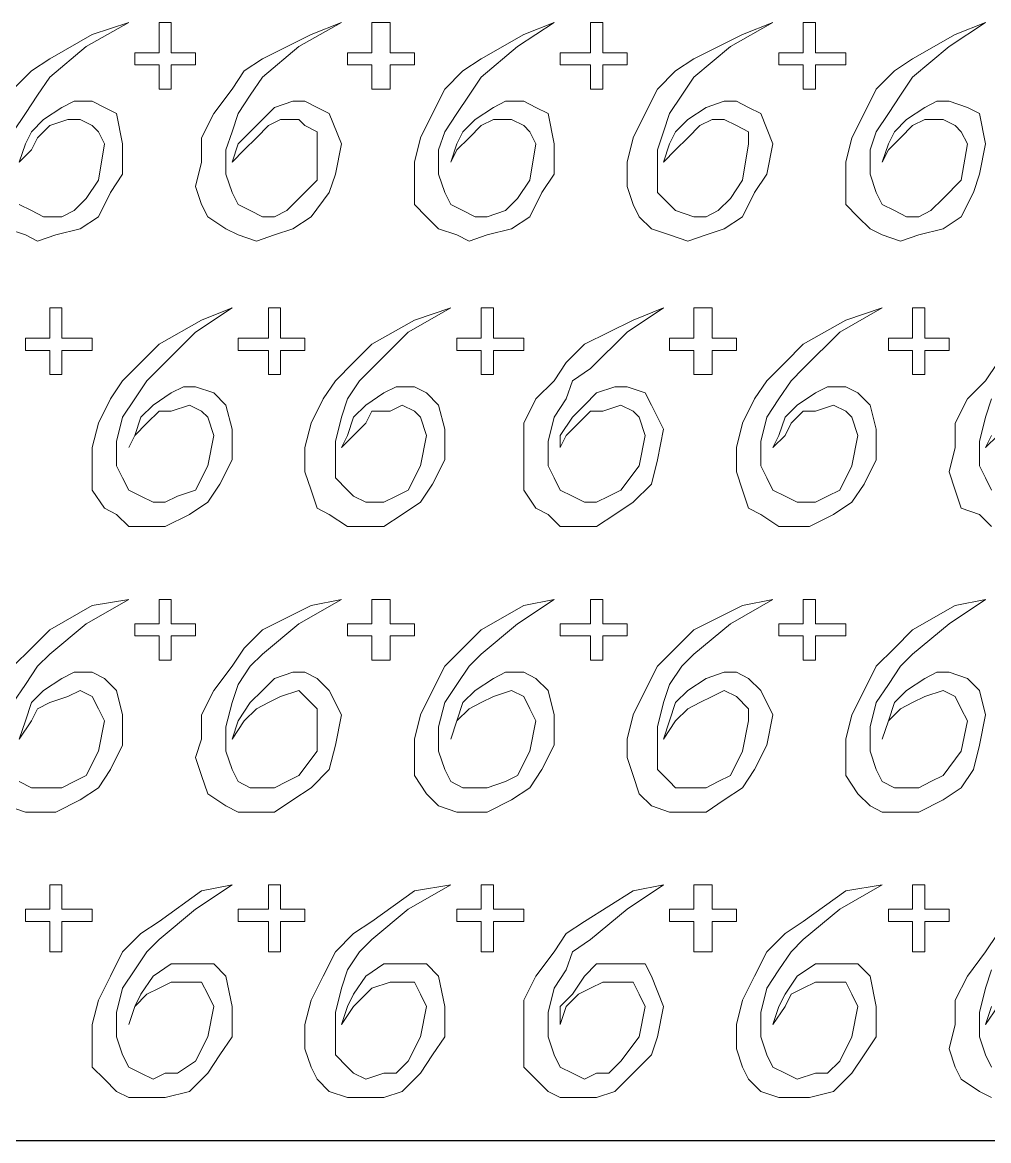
# Model space of a CAD drawing. Extents: x -66030 to 95157, y -13132 to 45879.
# Drawn here: x -2973 to -2352, y 24423 to 25142 of the extents above; entities that cross this region are included whole.
import ezdxf

# ---------------------------------------------------------------- set-up
doc = ezdxf.new("R2010")
doc.units = 0
doc.header["$LTSCALE"] = 100
doc.header["$MEASUREMENT"] = 0
doc.layers.get('0').update_dxf_attribs({"linetype": 'CONTINUOUS'})
doc.layers.add('3', color=11, linetype='CONTINUOUS')

msp = doc.modelspace()

# ---------------------------------------------------------------- linework, layer by layer
at = {"lineweight": 0}
for points in [[(-2978.89, 25071.37), (-2971.08, 25083.09), (-2963.27, 25094.8), (-2955.46, 25106.52), (-2932.02, 25126.05), (-2904.68, 25141.68), (-2928.11, 25133.86), (-2955.46, 25118.24), (-2967.17, 25110.43), (-2978.89, 25098.71)], [(-2982.8, 25008.87), (-2971.08, 25004.97), (-2963.27, 25001.06), (-2951.55, 25004.97), (-2935.93, 25008.87), (-2924.21, 25016.68), (-2916.4, 25032.31), (-2908.58, 25044.03), (-2908.58, 25063.56), (-2912.49, 25083.09), (-2920.3, 25086.99), (-2928.11, 25090.9), (-2939.83, 25090.9), (-2947.64, 25086.99), (-2959.36, 25079.18), (-2967.17, 25071.37), (-2971.08, 25063.56), (-2974.99, 25051.84)], [(-2974.99, 25051.84), (-2967.17, 25059.65), (-2963.27, 25067.46), (-2955.46, 25075.27), (-2943.74, 25079.18), (-2935.93, 25079.18), (-2928.11, 25075.27), (-2924.21, 25071.37), (-2920.3, 25063.56), (-2924.21, 25040.12), (-2932.02, 25028.4), (-2939.83, 25020.59), (-2947.64, 25016.68), (-2959.36, 25016.68), (-2967.17, 25020.59), (-2974.99, 25024.5)], [(-2346.13, 24922.94), (-2353.94, 24911.22), (-2365.66, 24899.51), (-2373.47, 24883.88), (-2373.47, 24868.26), (-2377.37, 24852.63), (-2373.47, 24840.92), (-2369.56, 24829.2), (-2357.84, 24825.29), (-2350.03, 24817.48)], [(-2350.03, 24840.92), (-2353.94, 24848.73), (-2357.84, 24856.54), (-2357.84, 24872.16), (-2353.94, 24887.79), (-2350.03, 24899.51)], [(-2350.03, 24876.07), (-2353.94, 24868.26), (-2353.94, 24868.26), (-2346.13, 24876.07)], [(-2978.89, 24704.21), (-2971.08, 24715.92), (-2963.27, 24727.64), (-2955.46, 24735.45), (-2932.02, 24754.98), (-2904.68, 24770.61), (-2928.11, 24766.7), (-2955.46, 24751.08), (-2967.17, 24739.36), (-2978.89, 24727.64)], [(-2982.8, 24637.81), (-2971.08, 24633.9), (-2963.27, 24633.9), (-2951.55, 24633.9), (-2935.93, 24641.71), (-2924.21, 24649.52), (-2916.4, 24661.24), (-2908.58, 24676.87), (-2908.58, 24696.4), (-2912.49, 24712.02), (-2920.3, 24719.83), (-2928.11, 24723.74), (-2939.83, 24723.74), (-2947.64, 24719.83), (-2959.36, 24712.02), (-2967.17, 24704.21), (-2971.08, 24692.49), (-2974.99, 24680.77)], [(-2974.99, 24680.77), (-2967.17, 24692.49), (-2963.27, 24700.3), (-2955.46, 24704.21), (-2943.74, 24708.11), (-2935.93, 24712.02), (-2928.11, 24708.11), (-2924.21, 24700.3), (-2920.3, 24692.49), (-2924.21, 24672.96), (-2932.02, 24657.34), (-2939.83, 24653.43), (-2947.64, 24649.52), (-2959.36, 24649.52), (-2967.17, 24649.52), (-2974.99, 24653.43)], [(-2346.13, 24555.78), (-2353.94, 24544.06), (-2365.66, 24528.44), (-2373.47, 24512.81), (-2373.47, 24497.19), (-2377.37, 24481.57), (-2373.47, 24469.85), (-2369.56, 24462.04), (-2357.84, 24454.23), (-2350.03, 24450.32)], [(-2350.03, 24469.85), (-2353.94, 24477.66), (-2357.84, 24489.38), (-2357.84, 24505), (-2353.94, 24520.63), (-2350.03, 24532.34)], [(-2350.03, 24508.91), (-2353.94, 24497.19), (-2353.94, 24497.19), (-2346.13, 24508.91)]]:
    msp.add_lwpolyline(points, dxfattribs=at)
for points in [[(-2900.77, 25122.15), (-2892.96, 25122.15), (-2885.15, 25122.15), (-2885.15, 25133.86), (-2885.15, 25141.68), (-2881.24, 25141.68), (-2877.34, 25141.68), (-2877.34, 25133.86), (-2877.34, 25122.15), (-2869.53, 25122.15), (-2861.71, 25122.15), (-2861.71, 25118.24), (-2861.71, 25114.33), (-2869.53, 25114.33), (-2877.34, 25114.33), (-2877.34, 25106.52), (-2877.34, 25098.71), (-2881.24, 25098.71), (-2885.15, 25098.71), (-2885.15, 25106.52), (-2885.15, 25114.33), (-2892.96, 25114.33), (-2900.77, 25114.33), (-2900.77, 25118.24), (-2900.77, 25122.15)], [(-2838.28, 25051.84), (-2830.47, 25059.65), (-2822.65, 25067.46), (-2814.84, 25075.27), (-2807.03, 25079.18), (-2795.31, 25079.18), (-2791.41, 25075.27), (-2783.59, 25071.37), (-2783.59, 25063.56), (-2783.59, 25040.12), (-2795.31, 25028.4), (-2803.12, 25020.59), (-2810.94, 25016.68), (-2818.75, 25016.68), (-2826.56, 25020.59), (-2834.37, 25024.5), (-2838.28, 25032.31), (-2842.18, 25044.03), (-2842.18, 25059.65), (-2838.28, 25071.37), (-2834.37, 25083.09), (-2826.56, 25094.8), (-2818.75, 25106.52), (-2795.31, 25126.05), (-2767.97, 25141.68), (-2787.5, 25133.86), (-2818.75, 25118.24), (-2830.47, 25110.43), (-2838.28, 25098.71), (-2850, 25083.09), (-2857.81, 25067.46), (-2857.81, 25051.84), (-2861.71, 25036.21), (-2857.81, 25024.5), (-2853.9, 25016.68), (-2842.18, 25008.87), (-2834.37, 25004.97), (-2822.65, 25001.06), (-2810.94, 25004.97), (-2799.22, 25008.87), (-2787.5, 25016.68), (-2775.78, 25032.31), (-2771.88, 25044.03), (-2767.97, 25063.56), (-2775.78, 25083.09), (-2783.59, 25086.99), (-2791.41, 25090.9), (-2799.22, 25090.9), (-2810.94, 25086.99), (-2818.75, 25079.18), (-2826.56, 25071.37), (-2834.37, 25063.56), (-2838.28, 25051.84)], [(-2764.06, 25122.15), (-2756.25, 25122.15), (-2748.44, 25122.15), (-2748.44, 25133.86), (-2748.44, 25141.68), (-2744.53, 25141.68), (-2736.72, 25141.68), (-2736.72, 25133.86), (-2736.72, 25122.15), (-2728.91, 25122.15), (-2721.1, 25122.15), (-2721.1, 25118.24), (-2721.1, 25114.33), (-2728.91, 25114.33), (-2736.72, 25114.33), (-2736.72, 25106.52), (-2736.72, 25098.71), (-2744.53, 25098.71), (-2748.44, 25098.71), (-2748.44, 25106.52), (-2748.44, 25114.33), (-2756.25, 25114.33), (-2764.06, 25114.33), (-2764.06, 25118.24), (-2764.06, 25122.15)], [(-2697.66, 25051.84), (-2693.76, 25059.65), (-2685.94, 25067.46), (-2678.13, 25075.27), (-2670.32, 25079.18), (-2658.6, 25079.18), (-2650.79, 25075.27), (-2646.88, 25071.37), (-2642.98, 25063.56), (-2646.88, 25040.12), (-2654.7, 25028.4), (-2662.51, 25020.59), (-2674.23, 25016.68), (-2682.04, 25016.68), (-2689.85, 25020.59), (-2697.66, 25024.5), (-2701.57, 25032.31), (-2705.47, 25044.03), (-2705.47, 25059.65), (-2701.57, 25071.37), (-2693.76, 25083.09), (-2685.94, 25094.8), (-2678.13, 25106.52), (-2654.7, 25126.05), (-2631.26, 25141.68), (-2650.79, 25133.86), (-2678.13, 25118.24), (-2689.85, 25110.43), (-2701.57, 25098.71), (-2709.38, 25083.09), (-2717.19, 25067.46), (-2721.1, 25051.84), (-2721.1, 25036.21), (-2721.1, 25024.5), (-2713.29, 25016.68), (-2705.47, 25008.87), (-2693.76, 25004.97), (-2685.94, 25001.06), (-2674.23, 25004.97), (-2658.6, 25008.87), (-2646.88, 25016.68), (-2639.07, 25032.31), (-2631.26, 25044.03), (-2631.26, 25063.56), (-2635.17, 25083.09), (-2642.98, 25086.99), (-2650.79, 25090.9), (-2662.51, 25090.9), (-2670.32, 25086.99), (-2682.04, 25079.18), (-2689.85, 25071.37), (-2693.76, 25063.56), (-2697.66, 25051.84)], [(-2627.36, 25122.15), (-2615.64, 25122.15), (-2607.83, 25122.15), (-2607.83, 25133.86), (-2607.83, 25141.68), (-2603.92, 25141.68), (-2600.01, 25141.68), (-2600.01, 25133.86), (-2600.01, 25122.15), (-2592.2, 25122.15), (-2584.39, 25122.15), (-2584.39, 25118.24), (-2584.39, 25114.33), (-2592.2, 25114.33), (-2600.01, 25114.33), (-2600.01, 25106.52), (-2600.01, 25098.71), (-2603.92, 25098.71), (-2607.83, 25098.71), (-2607.83, 25106.52), (-2607.83, 25114.33), (-2615.64, 25114.33), (-2627.36, 25114.33), (-2627.36, 25118.24), (-2627.36, 25122.15)], [(-2560.95, 25051.84), (-2553.14, 25059.65), (-2545.33, 25067.46), (-2537.52, 25075.27), (-2529.71, 25079.18), (-2521.89, 25079.18), (-2514.08, 25075.27), (-2506.27, 25071.37), (-2506.27, 25063.56), (-2510.18, 25040.12), (-2517.99, 25028.4), (-2525.8, 25020.59), (-2533.61, 25016.68), (-2541.42, 25016.68), (-2553.14, 25020.59), (-2557.05, 25024.5), (-2564.86, 25032.31), (-2564.86, 25044.03), (-2564.86, 25059.65), (-2560.95, 25071.37), (-2557.05, 25083.09), (-2549.24, 25094.8), (-2541.42, 25106.52), (-2517.99, 25126.05), (-2490.65, 25141.68), (-2510.18, 25133.86), (-2541.42, 25118.24), (-2553.14, 25110.43), (-2564.86, 25098.71), (-2572.67, 25083.09), (-2580.48, 25067.46), (-2584.39, 25051.84), (-2584.39, 25036.21), (-2580.48, 25024.5), (-2576.58, 25016.68), (-2568.77, 25008.87), (-2557.05, 25004.97), (-2545.33, 25001.06), (-2533.61, 25004.97), (-2521.89, 25008.87), (-2510.18, 25016.68), (-2502.36, 25032.31), (-2494.55, 25044.03), (-2490.65, 25063.56), (-2498.46, 25083.09), (-2506.27, 25086.99), (-2514.08, 25090.9), (-2521.89, 25090.9), (-2533.61, 25086.99), (-2545.33, 25079.18), (-2553.14, 25071.37), (-2557.05, 25063.56), (-2560.95, 25051.84)], [(-2486.74, 25122.15), (-2478.93, 25122.15), (-2471.12, 25122.15), (-2471.12, 25133.86), (-2471.12, 25141.68), (-2467.21, 25141.68), (-2463.3, 25141.68), (-2463.3, 25133.86), (-2463.3, 25122.15), (-2451.59, 25122.15), (-2443.77, 25122.15), (-2443.77, 25118.24), (-2443.77, 25114.33), (-2451.59, 25114.33), (-2463.3, 25114.33), (-2463.3, 25106.52), (-2463.3, 25098.71), (-2467.21, 25098.71), (-2471.12, 25098.71), (-2471.12, 25106.52), (-2471.12, 25114.33), (-2478.93, 25114.33), (-2486.74, 25114.33), (-2486.74, 25118.24), (-2486.74, 25122.15)], [(-2420.34, 25051.84), (-2416.43, 25059.65), (-2408.62, 25067.46), (-2400.81, 25075.27), (-2393, 25079.18), (-2381.28, 25079.18), (-2373.47, 25075.27), (-2369.56, 25071.37), (-2365.66, 25063.56), (-2369.56, 25040.12), (-2381.28, 25028.4), (-2389.09, 25020.59), (-2396.9, 25016.68), (-2404.71, 25016.68), (-2412.53, 25020.59), (-2420.34, 25024.5), (-2424.24, 25032.31), (-2428.15, 25044.03), (-2428.15, 25059.65), (-2424.24, 25071.37), (-2416.43, 25083.09), (-2408.62, 25094.8), (-2400.81, 25106.52), (-2377.37, 25126.05), (-2353.94, 25141.68), (-2373.47, 25133.86), (-2400.81, 25118.24), (-2412.53, 25110.43), (-2424.24, 25098.71), (-2432.06, 25083.09), (-2439.87, 25067.46), (-2443.77, 25051.84), (-2443.77, 25036.21), (-2443.77, 25024.5), (-2435.96, 25016.68), (-2428.15, 25008.87), (-2420.34, 25004.97), (-2408.62, 25001.06), (-2396.9, 25004.97), (-2381.28, 25008.87), (-2369.56, 25016.68), (-2361.75, 25032.31), (-2357.84, 25044.03), (-2353.94, 25063.56), (-2357.84, 25083.09), (-2365.66, 25086.99), (-2377.37, 25090.9), (-2385.19, 25090.9), (-2393, 25086.99), (-2404.71, 25079.18), (-2412.53, 25071.37), (-2416.43, 25063.56), (-2420.34, 25051.84)], [(-2971.08, 24938.57), (-2963.27, 24938.57), (-2955.46, 24938.57), (-2955.46, 24946.38), (-2955.46, 24958.09), (-2951.55, 24958.09), (-2947.64, 24958.09), (-2947.64, 24946.38), (-2947.64, 24938.57), (-2935.93, 24938.57), (-2928.11, 24938.57), (-2928.11, 24934.66), (-2928.11, 24930.75), (-2935.93, 24930.75), (-2947.64, 24930.75), (-2947.64, 24922.94), (-2947.64, 24915.13), (-2951.55, 24915.13), (-2955.46, 24915.13), (-2955.46, 24922.94), (-2955.46, 24930.75), (-2963.27, 24930.75), (-2971.08, 24930.75), (-2971.08, 24934.66), (-2971.08, 24938.57)], [(-2904.68, 24868.26), (-2900.77, 24876.07), (-2892.96, 24883.88), (-2885.15, 24891.69), (-2877.34, 24891.69), (-2865.62, 24895.6), (-2857.81, 24891.69), (-2853.9, 24887.79), (-2850, 24876.07), (-2853.9, 24856.54), (-2861.71, 24840.92), (-2873.43, 24837.01), (-2881.24, 24833.1), (-2889.05, 24833.1), (-2896.87, 24837.01), (-2904.68, 24840.92), (-2908.58, 24848.73), (-2912.49, 24856.54), (-2912.49, 24872.16), (-2908.58, 24887.79), (-2900.77, 24899.51), (-2892.96, 24911.22), (-2885.15, 24919.04), (-2861.71, 24942.47), (-2838.28, 24958.09), (-2857.81, 24950.28), (-2885.15, 24934.66), (-2896.87, 24922.94), (-2908.58, 24911.22), (-2916.4, 24899.51), (-2924.21, 24883.88), (-2928.11, 24868.26), (-2928.11, 24852.63), (-2928.11, 24840.92), (-2920.3, 24829.2), (-2912.49, 24825.29), (-2904.68, 24817.48), (-2892.96, 24817.48), (-2881.24, 24817.48), (-2865.62, 24825.29), (-2853.9, 24833.1), (-2846.09, 24844.82), (-2838.28, 24860.45), (-2838.28, 24879.98), (-2842.18, 24895.6), (-2850, 24903.41), (-2861.71, 24907.32), (-2869.53, 24907.32), (-2877.34, 24903.41), (-2889.05, 24895.6), (-2896.87, 24887.79), (-2900.77, 24876.07), (-2904.68, 24868.26)], [(-2834.37, 24938.57), (-2826.56, 24938.57), (-2814.84, 24938.57), (-2814.84, 24946.38), (-2814.84, 24958.09), (-2810.94, 24958.09), (-2807.03, 24958.09), (-2807.03, 24946.38), (-2807.03, 24938.57), (-2799.22, 24938.57), (-2791.41, 24938.57), (-2791.41, 24934.66), (-2791.41, 24930.75), (-2799.22, 24930.75), (-2807.03, 24930.75), (-2807.03, 24922.94), (-2807.03, 24915.13), (-2810.94, 24915.13), (-2814.84, 24915.13), (-2814.84, 24922.94), (-2814.84, 24930.75), (-2826.56, 24930.75), (-2834.37, 24930.75), (-2834.37, 24934.66), (-2834.37, 24938.57)], [(-2767.97, 24868.26), (-2760.16, 24876.07), (-2752.35, 24883.88), (-2748.44, 24891.69), (-2736.72, 24891.69), (-2728.91, 24895.6), (-2721.1, 24891.69), (-2717.19, 24887.79), (-2713.29, 24876.07), (-2717.19, 24856.54), (-2725, 24840.92), (-2732.82, 24837.01), (-2740.63, 24833.1), (-2752.35, 24833.1), (-2760.16, 24837.01), (-2764.06, 24840.92), (-2771.88, 24848.73), (-2771.88, 24856.54), (-2771.88, 24872.16), (-2767.97, 24887.79), (-2764.06, 24899.51), (-2756.25, 24911.22), (-2748.44, 24919.04), (-2725, 24942.47), (-2697.66, 24958.09), (-2721.1, 24950.28), (-2748.44, 24934.66), (-2760.16, 24922.94), (-2771.88, 24911.22), (-2779.69, 24899.51), (-2787.5, 24883.88), (-2791.41, 24868.26), (-2791.41, 24852.63), (-2787.5, 24840.92), (-2783.59, 24829.2), (-2775.78, 24825.29), (-2764.06, 24817.48), (-2752.35, 24817.48), (-2740.63, 24817.48), (-2728.91, 24825.29), (-2717.19, 24833.1), (-2709.38, 24844.82), (-2701.57, 24860.45), (-2701.57, 24879.98), (-2705.47, 24895.6), (-2713.29, 24903.41), (-2721.1, 24907.32), (-2732.82, 24907.32), (-2740.63, 24903.41), (-2752.35, 24895.6), (-2760.16, 24887.79), (-2764.06, 24876.07), (-2767.97, 24868.26)], [(-2693.76, 24938.57), (-2685.94, 24938.57), (-2678.13, 24938.57), (-2678.13, 24946.38), (-2678.13, 24958.09), (-2674.23, 24958.09), (-2670.32, 24958.09), (-2670.32, 24946.38), (-2670.32, 24938.57), (-2662.51, 24938.57), (-2650.79, 24938.57), (-2650.79, 24934.66), (-2650.79, 24930.75), (-2662.51, 24930.75), (-2670.32, 24930.75), (-2670.32, 24922.94), (-2670.32, 24915.13), (-2674.23, 24915.13), (-2678.13, 24915.13), (-2678.13, 24922.94), (-2678.13, 24930.75), (-2685.94, 24930.75), (-2693.76, 24930.75), (-2693.76, 24934.66), (-2693.76, 24938.57)], [(-2627.36, 24868.26), (-2623.45, 24876.07), (-2615.64, 24883.88), (-2607.83, 24891.69), (-2600.01, 24891.69), (-2588.3, 24895.6), (-2580.48, 24891.69), (-2576.58, 24887.79), (-2572.67, 24876.07), (-2576.58, 24856.54), (-2588.3, 24840.92), (-2596.11, 24837.01), (-2603.92, 24833.1), (-2611.73, 24833.1), (-2619.54, 24837.01), (-2627.36, 24840.92), (-2631.26, 24848.73), (-2635.17, 24856.54), (-2635.17, 24872.16), (-2631.26, 24887.79), (-2623.45, 24899.51), (-2619.54, 24911.22), (-2607.83, 24919.04), (-2584.39, 24942.47), (-2560.95, 24958.09), (-2580.48, 24950.28), (-2611.73, 24934.66), (-2623.45, 24922.94), (-2631.26, 24911.22), (-2642.98, 24899.51), (-2650.79, 24883.88), (-2650.79, 24868.26), (-2650.79, 24852.63), (-2650.79, 24840.92), (-2642.98, 24829.2), (-2635.17, 24825.29), (-2627.36, 24817.48), (-2615.64, 24817.48), (-2603.92, 24817.48), (-2592.2, 24825.29), (-2580.48, 24833.1), (-2568.77, 24844.82), (-2564.86, 24860.45), (-2560.95, 24879.98), (-2568.77, 24895.6), (-2572.67, 24903.41), (-2584.39, 24907.32), (-2592.2, 24907.32), (-2603.92, 24903.41), (-2611.73, 24895.6), (-2619.54, 24887.79), (-2627.36, 24876.07), (-2627.36, 24868.26)], [(-2557.05, 24938.57), (-2549.24, 24938.57), (-2541.42, 24938.57), (-2541.42, 24946.38), (-2541.42, 24958.09), (-2533.61, 24958.09), (-2529.71, 24958.09), (-2529.71, 24946.38), (-2529.71, 24938.57), (-2521.89, 24938.57), (-2514.08, 24938.57), (-2514.08, 24934.66), (-2514.08, 24930.75), (-2521.89, 24930.75), (-2529.71, 24930.75), (-2529.71, 24922.94), (-2529.71, 24915.13), (-2533.61, 24915.13), (-2541.42, 24915.13), (-2541.42, 24922.94), (-2541.42, 24930.75), (-2549.24, 24930.75), (-2557.05, 24930.75), (-2557.05, 24934.66), (-2557.05, 24938.57)], [(-2490.65, 24868.26), (-2482.83, 24876.07), (-2478.93, 24883.88), (-2471.12, 24891.69), (-2463.3, 24891.69), (-2451.59, 24895.6), (-2443.77, 24891.69), (-2439.87, 24887.79), (-2435.96, 24876.07), (-2439.87, 24856.54), (-2447.68, 24840.92), (-2455.49, 24837.01), (-2463.3, 24833.1), (-2475.02, 24833.1), (-2482.83, 24837.01), (-2490.65, 24840.92), (-2494.55, 24848.73), (-2498.46, 24856.54), (-2498.46, 24872.16), (-2494.55, 24887.79), (-2486.74, 24899.51), (-2478.93, 24911.22), (-2471.12, 24919.04), (-2447.68, 24942.47), (-2420.34, 24958.09), (-2443.77, 24950.28), (-2471.12, 24934.66), (-2482.83, 24922.94), (-2494.55, 24911.22), (-2502.36, 24899.51), (-2510.18, 24883.88), (-2514.08, 24868.26), (-2514.08, 24852.63), (-2510.18, 24840.92), (-2506.27, 24829.2), (-2498.46, 24825.29), (-2486.74, 24817.48), (-2478.93, 24817.48), (-2467.21, 24817.48), (-2451.59, 24825.29), (-2439.87, 24833.1), (-2432.06, 24844.82), (-2424.24, 24860.45), (-2424.24, 24879.98), (-2428.15, 24895.6), (-2435.96, 24903.41), (-2443.77, 24907.32), (-2455.49, 24907.32), (-2463.3, 24903.41), (-2475.02, 24895.6), (-2482.83, 24887.79), (-2486.74, 24876.07), (-2490.65, 24868.26)], [(-2416.43, 24938.57), (-2408.62, 24938.57), (-2400.81, 24938.57), (-2400.81, 24946.38), (-2400.81, 24958.09), (-2396.9, 24958.09), (-2393, 24958.09), (-2393, 24946.38), (-2393, 24938.57), (-2385.19, 24938.57), (-2377.37, 24938.57), (-2377.37, 24934.66), (-2377.37, 24930.75), (-2385.19, 24930.75), (-2393, 24930.75), (-2393, 24922.94), (-2393, 24915.13), (-2396.9, 24915.13), (-2400.81, 24915.13), (-2400.81, 24922.94), (-2400.81, 24930.75), (-2408.62, 24930.75), (-2416.43, 24930.75), (-2416.43, 24934.66), (-2416.43, 24938.57)], [(-2900.77, 24754.98), (-2892.96, 24754.98), (-2885.15, 24754.98), (-2885.15, 24762.8), (-2885.15, 24770.61), (-2881.24, 24770.61), (-2877.34, 24770.61), (-2877.34, 24762.8), (-2877.34, 24754.98), (-2869.53, 24754.98), (-2861.71, 24754.98), (-2861.71, 24751.08), (-2861.71, 24747.17), (-2869.53, 24747.17), (-2877.34, 24747.17), (-2877.34, 24739.36), (-2877.34, 24731.55), (-2881.24, 24731.55), (-2885.15, 24731.55), (-2885.15, 24739.36), (-2885.15, 24747.17), (-2892.96, 24747.17), (-2900.77, 24747.17), (-2900.77, 24751.08), (-2900.77, 24754.98)], [(-2838.28, 24680.77), (-2830.47, 24692.49), (-2822.65, 24700.3), (-2814.84, 24704.21), (-2807.03, 24708.11), (-2795.31, 24712.02), (-2791.41, 24708.11), (-2783.59, 24700.3), (-2783.59, 24692.49), (-2783.59, 24672.96), (-2795.31, 24657.34), (-2803.12, 24653.43), (-2810.94, 24649.52), (-2818.75, 24649.52), (-2826.56, 24649.52), (-2834.37, 24653.43), (-2838.28, 24661.24), (-2842.18, 24672.96), (-2842.18, 24688.58), (-2838.28, 24704.21), (-2834.37, 24715.92), (-2826.56, 24727.64), (-2818.75, 24735.45), (-2795.31, 24754.98), (-2767.97, 24770.61), (-2787.5, 24766.7), (-2818.75, 24751.08), (-2830.47, 24739.36), (-2838.28, 24727.64), (-2850, 24712.02), (-2857.81, 24696.4), (-2857.81, 24680.77), (-2861.71, 24669.05), (-2857.81, 24657.34), (-2853.9, 24645.62), (-2842.18, 24637.81), (-2834.37, 24633.9), (-2822.65, 24633.9), (-2810.94, 24633.9), (-2799.22, 24641.71), (-2787.5, 24649.52), (-2775.78, 24661.24), (-2771.88, 24676.87), (-2767.97, 24696.4), (-2775.78, 24712.02), (-2783.59, 24719.83), (-2791.41, 24723.74), (-2799.22, 24723.74), (-2810.94, 24719.83), (-2818.75, 24712.02), (-2826.56, 24704.21), (-2834.37, 24692.49), (-2838.28, 24680.77)], [(-2764.06, 24754.98), (-2756.25, 24754.98), (-2748.44, 24754.98), (-2748.44, 24762.8), (-2748.44, 24770.61), (-2744.53, 24770.61), (-2736.72, 24770.61), (-2736.72, 24762.8), (-2736.72, 24754.98), (-2728.91, 24754.98), (-2721.1, 24754.98), (-2721.1, 24751.08), (-2721.1, 24747.17), (-2728.91, 24747.17), (-2736.72, 24747.17), (-2736.72, 24739.36), (-2736.72, 24731.55), (-2744.53, 24731.55), (-2748.44, 24731.55), (-2748.44, 24739.36), (-2748.44, 24747.17), (-2756.25, 24747.17), (-2764.06, 24747.17), (-2764.06, 24751.08), (-2764.06, 24754.98)], [(-2697.66, 24680.77), (-2693.76, 24692.49), (-2685.94, 24700.3), (-2678.13, 24704.21), (-2670.32, 24708.11), (-2658.6, 24712.02), (-2650.79, 24708.11), (-2646.88, 24700.3), (-2642.98, 24692.49), (-2646.88, 24672.96), (-2654.7, 24657.34), (-2662.51, 24653.43), (-2674.23, 24649.52), (-2682.04, 24649.52), (-2689.85, 24649.52), (-2697.66, 24653.43), (-2701.57, 24661.24), (-2705.47, 24672.96), (-2705.47, 24688.58), (-2701.57, 24704.21), (-2693.76, 24715.92), (-2685.94, 24727.64), (-2678.13, 24735.45), (-2654.7, 24754.98), (-2631.26, 24770.61), (-2650.79, 24766.7), (-2678.13, 24751.08), (-2689.85, 24739.36), (-2701.57, 24727.64), (-2709.38, 24712.02), (-2717.19, 24696.4), (-2721.1, 24680.77), (-2721.1, 24669.05), (-2721.1, 24657.34), (-2713.29, 24645.62), (-2705.47, 24637.81), (-2693.76, 24633.9), (-2685.94, 24633.9), (-2674.23, 24633.9), (-2658.6, 24641.71), (-2646.88, 24649.52), (-2639.07, 24661.24), (-2631.26, 24676.87), (-2631.26, 24696.4), (-2635.17, 24712.02), (-2642.98, 24719.83), (-2650.79, 24723.74), (-2662.51, 24723.74), (-2670.32, 24719.83), (-2682.04, 24712.02), (-2689.85, 24704.21), (-2693.76, 24692.49), (-2697.66, 24680.77)], [(-2627.36, 24754.98), (-2615.64, 24754.98), (-2607.83, 24754.98), (-2607.83, 24762.8), (-2607.83, 24770.61), (-2603.92, 24770.61), (-2600.01, 24770.61), (-2600.01, 24762.8), (-2600.01, 24754.98), (-2592.2, 24754.98), (-2584.39, 24754.98), (-2584.39, 24751.08), (-2584.39, 24747.17), (-2592.2, 24747.17), (-2600.01, 24747.17), (-2600.01, 24739.36), (-2600.01, 24731.55), (-2603.92, 24731.55), (-2607.83, 24731.55), (-2607.83, 24739.36), (-2607.83, 24747.17), (-2615.64, 24747.17), (-2627.36, 24747.17), (-2627.36, 24751.08), (-2627.36, 24754.98)], [(-2560.95, 24680.77), (-2553.14, 24692.49), (-2545.33, 24700.3), (-2537.52, 24704.21), (-2529.71, 24708.11), (-2521.89, 24712.02), (-2514.08, 24708.11), (-2506.27, 24700.3), (-2506.27, 24692.49), (-2510.18, 24672.96), (-2517.99, 24657.34), (-2525.8, 24653.43), (-2533.61, 24649.52), (-2541.42, 24649.52), (-2553.14, 24649.52), (-2557.05, 24653.43), (-2564.86, 24661.24), (-2564.86, 24672.96), (-2564.86, 24688.58), (-2560.95, 24704.21), (-2557.05, 24715.92), (-2549.24, 24727.64), (-2541.42, 24735.45), (-2517.99, 24754.98), (-2490.65, 24770.61), (-2510.18, 24766.7), (-2541.42, 24751.08), (-2553.14, 24739.36), (-2564.86, 24727.64), (-2572.67, 24712.02), (-2580.48, 24696.4), (-2584.39, 24680.77), (-2584.39, 24669.05), (-2580.48, 24657.34), (-2576.58, 24645.62), (-2568.77, 24637.81), (-2557.05, 24633.9), (-2545.33, 24633.9), (-2533.61, 24633.9), (-2521.89, 24641.71), (-2510.18, 24649.52), (-2502.36, 24661.24), (-2494.55, 24676.87), (-2490.65, 24696.4), (-2498.46, 24712.02), (-2506.27, 24719.83), (-2514.08, 24723.74), (-2521.89, 24723.74), (-2533.61, 24719.83), (-2545.33, 24712.02), (-2553.14, 24704.21), (-2557.05, 24692.49), (-2560.95, 24680.77)], [(-2486.74, 24754.98), (-2478.93, 24754.98), (-2471.12, 24754.98), (-2471.12, 24762.8), (-2471.12, 24770.61), (-2467.21, 24770.61), (-2463.3, 24770.61), (-2463.3, 24762.8), (-2463.3, 24754.98), (-2451.59, 24754.98), (-2443.77, 24754.98), (-2443.77, 24751.08), (-2443.77, 24747.17), (-2451.59, 24747.17), (-2463.3, 24747.17), (-2463.3, 24739.36), (-2463.3, 24731.55), (-2467.21, 24731.55), (-2471.12, 24731.55), (-2471.12, 24739.36), (-2471.12, 24747.17), (-2478.93, 24747.17), (-2486.74, 24747.17), (-2486.74, 24751.08), (-2486.74, 24754.98)], [(-2420.34, 24680.77), (-2416.43, 24692.49), (-2408.62, 24700.3), (-2400.81, 24704.21), (-2393, 24708.11), (-2381.28, 24712.02), (-2373.47, 24708.11), (-2369.56, 24700.3), (-2365.66, 24692.49), (-2369.56, 24672.96), (-2381.28, 24657.34), (-2389.09, 24653.43), (-2396.9, 24649.52), (-2404.71, 24649.52), (-2412.53, 24649.52), (-2420.34, 24653.43), (-2424.24, 24661.24), (-2428.15, 24672.96), (-2428.15, 24688.58), (-2424.24, 24704.21), (-2416.43, 24715.92), (-2408.62, 24727.64), (-2400.81, 24735.45), (-2377.37, 24754.98), (-2353.94, 24770.61), (-2373.47, 24766.7), (-2400.81, 24751.08), (-2412.53, 24739.36), (-2424.24, 24727.64), (-2432.06, 24712.02), (-2439.87, 24696.4), (-2443.77, 24680.77), (-2443.77, 24669.05), (-2443.77, 24657.34), (-2435.96, 24645.62), (-2428.15, 24637.81), (-2420.34, 24633.9), (-2408.62, 24633.9), (-2396.9, 24633.9), (-2381.28, 24641.71), (-2369.56, 24649.52), (-2361.75, 24661.24), (-2357.84, 24676.87), (-2353.94, 24696.4), (-2357.84, 24712.02), (-2365.66, 24719.83), (-2377.37, 24723.74), (-2385.19, 24723.74), (-2393, 24719.83), (-2404.71, 24712.02), (-2412.53, 24704.21), (-2416.43, 24692.49), (-2420.34, 24680.77)], [(-2971.08, 24571.4), (-2963.27, 24571.4), (-2955.46, 24571.4), (-2955.46, 24579.22), (-2955.46, 24587.03), (-2951.55, 24587.03), (-2947.64, 24587.03), (-2947.64, 24579.22), (-2947.64, 24571.4), (-2935.93, 24571.4), (-2928.11, 24571.4), (-2928.11, 24567.5), (-2928.11, 24563.59), (-2935.93, 24563.59), (-2947.64, 24563.59), (-2947.64, 24551.87), (-2947.64, 24544.06), (-2951.55, 24544.06), (-2955.46, 24544.06), (-2955.46, 24551.87), (-2955.46, 24563.59), (-2963.27, 24563.59), (-2971.08, 24563.59), (-2971.08, 24567.5), (-2971.08, 24571.4)], [(-2904.68, 24497.19), (-2900.77, 24508.91), (-2892.96, 24516.72), (-2885.15, 24520.63), (-2877.34, 24524.53), (-2865.62, 24524.53), (-2857.81, 24524.53), (-2853.9, 24516.72), (-2850, 24508.91), (-2853.9, 24489.38), (-2861.71, 24473.75), (-2873.43, 24465.94), (-2881.24, 24465.94), (-2889.05, 24462.04), (-2896.87, 24465.94), (-2904.68, 24469.85), (-2908.58, 24477.66), (-2912.49, 24489.38), (-2912.49, 24505), (-2908.58, 24520.63), (-2900.77, 24532.34), (-2892.96, 24544.06), (-2885.15, 24551.87), (-2861.71, 24571.4), (-2838.28, 24587.03), (-2857.81, 24583.12), (-2885.15, 24563.59), (-2896.87, 24555.78), (-2908.58, 24544.06), (-2916.4, 24528.44), (-2924.21, 24512.81), (-2928.11, 24497.19), (-2928.11, 24481.57), (-2928.11, 24469.85), (-2920.3, 24462.04), (-2912.49, 24454.23), (-2904.68, 24450.32), (-2892.96, 24450.32), (-2881.24, 24450.32), (-2865.62, 24454.23), (-2853.9, 24465.94), (-2846.09, 24477.66), (-2838.28, 24489.38), (-2838.28, 24508.91), (-2842.18, 24528.44), (-2850, 24536.25), (-2861.71, 24536.25), (-2869.53, 24536.25), (-2877.34, 24536.25), (-2889.05, 24528.44), (-2896.87, 24516.72), (-2900.77, 24508.91), (-2904.68, 24497.19)], [(-2834.37, 24571.4), (-2826.56, 24571.4), (-2814.84, 24571.4), (-2814.84, 24579.22), (-2814.84, 24587.03), (-2810.94, 24587.03), (-2807.03, 24587.03), (-2807.03, 24579.22), (-2807.03, 24571.4), (-2799.22, 24571.4), (-2791.41, 24571.4), (-2791.41, 24567.5), (-2791.41, 24563.59), (-2799.22, 24563.59), (-2807.03, 24563.59), (-2807.03, 24551.87), (-2807.03, 24544.06), (-2810.94, 24544.06), (-2814.84, 24544.06), (-2814.84, 24551.87), (-2814.84, 24563.59), (-2826.56, 24563.59), (-2834.37, 24563.59), (-2834.37, 24567.5), (-2834.37, 24571.4)], [(-2767.97, 24497.19), (-2760.16, 24508.91), (-2752.35, 24516.72), (-2748.44, 24520.63), (-2736.72, 24524.53), (-2728.91, 24524.53), (-2721.1, 24524.53), (-2717.19, 24516.72), (-2713.29, 24508.91), (-2717.19, 24489.38), (-2725, 24473.75), (-2732.82, 24465.94), (-2740.63, 24465.94), (-2752.35, 24462.04), (-2760.16, 24465.94), (-2764.06, 24469.85), (-2771.88, 24477.66), (-2771.88, 24489.38), (-2771.88, 24505), (-2767.97, 24520.63), (-2764.06, 24532.34), (-2756.25, 24544.06), (-2748.44, 24551.87), (-2725, 24571.4), (-2697.66, 24587.03), (-2721.1, 24583.12), (-2748.44, 24563.59), (-2760.16, 24555.78), (-2771.88, 24544.06), (-2779.69, 24528.44), (-2787.5, 24512.81), (-2791.41, 24497.19), (-2791.41, 24481.57), (-2787.5, 24469.85), (-2783.59, 24462.04), (-2775.78, 24454.23), (-2764.06, 24450.32), (-2752.35, 24450.32), (-2740.63, 24450.32), (-2728.91, 24454.23), (-2717.19, 24465.94), (-2709.38, 24477.66), (-2701.57, 24489.38), (-2701.57, 24508.91), (-2705.47, 24528.44), (-2713.29, 24536.25), (-2721.1, 24536.25), (-2732.82, 24536.25), (-2740.63, 24536.25), (-2752.35, 24528.44), (-2760.16, 24516.72), (-2764.06, 24508.91), (-2767.97, 24497.19)], [(-2693.76, 24571.4), (-2685.94, 24571.4), (-2678.13, 24571.4), (-2678.13, 24579.22), (-2678.13, 24587.03), (-2674.23, 24587.03), (-2670.32, 24587.03), (-2670.32, 24579.22), (-2670.32, 24571.4), (-2662.51, 24571.4), (-2650.79, 24571.4), (-2650.79, 24567.5), (-2650.79, 24563.59), (-2662.51, 24563.59), (-2670.32, 24563.59), (-2670.32, 24551.87), (-2670.32, 24544.06), (-2674.23, 24544.06), (-2678.13, 24544.06), (-2678.13, 24551.87), (-2678.13, 24563.59), (-2685.94, 24563.59), (-2693.76, 24563.59), (-2693.76, 24567.5), (-2693.76, 24571.4)], [(-2627.36, 24497.19), (-2623.45, 24508.91), (-2615.64, 24516.72), (-2607.83, 24520.63), (-2600.01, 24524.53), (-2588.3, 24524.53), (-2580.48, 24524.53), (-2576.58, 24516.72), (-2572.67, 24508.91), (-2576.58, 24489.38), (-2588.3, 24473.75), (-2596.11, 24465.94), (-2603.92, 24465.94), (-2611.73, 24462.04), (-2619.54, 24465.94), (-2627.36, 24469.85), (-2631.26, 24477.66), (-2635.17, 24489.38), (-2635.17, 24505), (-2631.26, 24520.63), (-2623.45, 24532.34), (-2619.54, 24544.06), (-2607.83, 24551.87), (-2584.39, 24571.4), (-2560.95, 24587.03), (-2580.48, 24583.12), (-2611.73, 24563.59), (-2623.45, 24555.78), (-2631.26, 24544.06), (-2642.98, 24528.44), (-2650.79, 24512.81), (-2650.79, 24497.19), (-2650.79, 24481.57), (-2650.79, 24469.85), (-2642.98, 24462.04), (-2635.17, 24454.23), (-2627.36, 24450.32), (-2615.64, 24450.32), (-2603.92, 24450.32), (-2592.2, 24454.23), (-2580.48, 24465.94), (-2568.77, 24477.66), (-2564.86, 24489.38), (-2560.95, 24508.91), (-2568.77, 24528.44), (-2572.67, 24536.25), (-2584.39, 24536.25), (-2592.2, 24536.25), (-2603.92, 24536.25), (-2611.73, 24528.44), (-2619.54, 24516.72), (-2627.36, 24508.91), (-2627.36, 24497.19)], [(-2557.05, 24571.4), (-2549.24, 24571.4), (-2541.42, 24571.4), (-2541.42, 24579.22), (-2541.42, 24587.03), (-2533.61, 24587.03), (-2529.71, 24587.03), (-2529.71, 24579.22), (-2529.71, 24571.4), (-2521.89, 24571.4), (-2514.08, 24571.4), (-2514.08, 24567.5), (-2514.08, 24563.59), (-2521.89, 24563.59), (-2529.71, 24563.59), (-2529.71, 24551.87), (-2529.71, 24544.06), (-2533.61, 24544.06), (-2541.42, 24544.06), (-2541.42, 24551.87), (-2541.42, 24563.59), (-2549.24, 24563.59), (-2557.05, 24563.59), (-2557.05, 24567.5), (-2557.05, 24571.4)], [(-2490.65, 24497.19), (-2482.83, 24508.91), (-2478.93, 24516.72), (-2471.12, 24520.63), (-2463.3, 24524.53), (-2451.59, 24524.53), (-2443.77, 24524.53), (-2439.87, 24516.72), (-2435.96, 24508.91), (-2439.87, 24489.38), (-2447.68, 24473.75), (-2455.49, 24465.94), (-2463.3, 24465.94), (-2475.02, 24462.04), (-2482.83, 24465.94), (-2490.65, 24469.85), (-2494.55, 24477.66), (-2498.46, 24489.38), (-2498.46, 24505), (-2494.55, 24520.63), (-2486.74, 24532.34), (-2478.93, 24544.06), (-2471.12, 24551.87), (-2447.68, 24571.4), (-2420.34, 24587.03), (-2443.77, 24583.12), (-2471.12, 24563.59), (-2482.83, 24555.78), (-2494.55, 24544.06), (-2502.36, 24528.44), (-2510.18, 24512.81), (-2514.08, 24497.19), (-2514.08, 24481.57), (-2510.18, 24469.85), (-2506.27, 24462.04), (-2498.46, 24454.23), (-2486.74, 24450.32), (-2478.93, 24450.32), (-2467.21, 24450.32), (-2451.59, 24454.23), (-2439.87, 24465.94), (-2432.06, 24477.66), (-2424.24, 24489.38), (-2424.24, 24508.91), (-2428.15, 24528.44), (-2435.96, 24536.25), (-2443.77, 24536.25), (-2455.49, 24536.25), (-2463.3, 24536.25), (-2475.02, 24528.44), (-2482.83, 24516.72), (-2486.74, 24508.91), (-2490.65, 24497.19)], [(-2416.43, 24571.4), (-2408.62, 24571.4), (-2400.81, 24571.4), (-2400.81, 24579.22), (-2400.81, 24587.03), (-2396.9, 24587.03), (-2393, 24587.03), (-2393, 24579.22), (-2393, 24571.4), (-2385.19, 24571.4), (-2377.37, 24571.4), (-2377.37, 24567.5), (-2377.37, 24563.59), (-2385.19, 24563.59), (-2393, 24563.59), (-2393, 24551.87), (-2393, 24544.06), (-2396.9, 24544.06), (-2400.81, 24544.06), (-2400.81, 24551.87), (-2400.81, 24563.59), (-2408.62, 24563.59), (-2416.43, 24563.59), (-2416.43, 24567.5), (-2416.43, 24571.4)]]:
    msp.add_lwpolyline(points, close=True, dxfattribs=at)
at = {"layer": '3'}
msp.add_line((-66009.4, 24422.57), (95156.93, 24422.57), dxfattribs=at)

doc.saveas('drawing.dxf')
